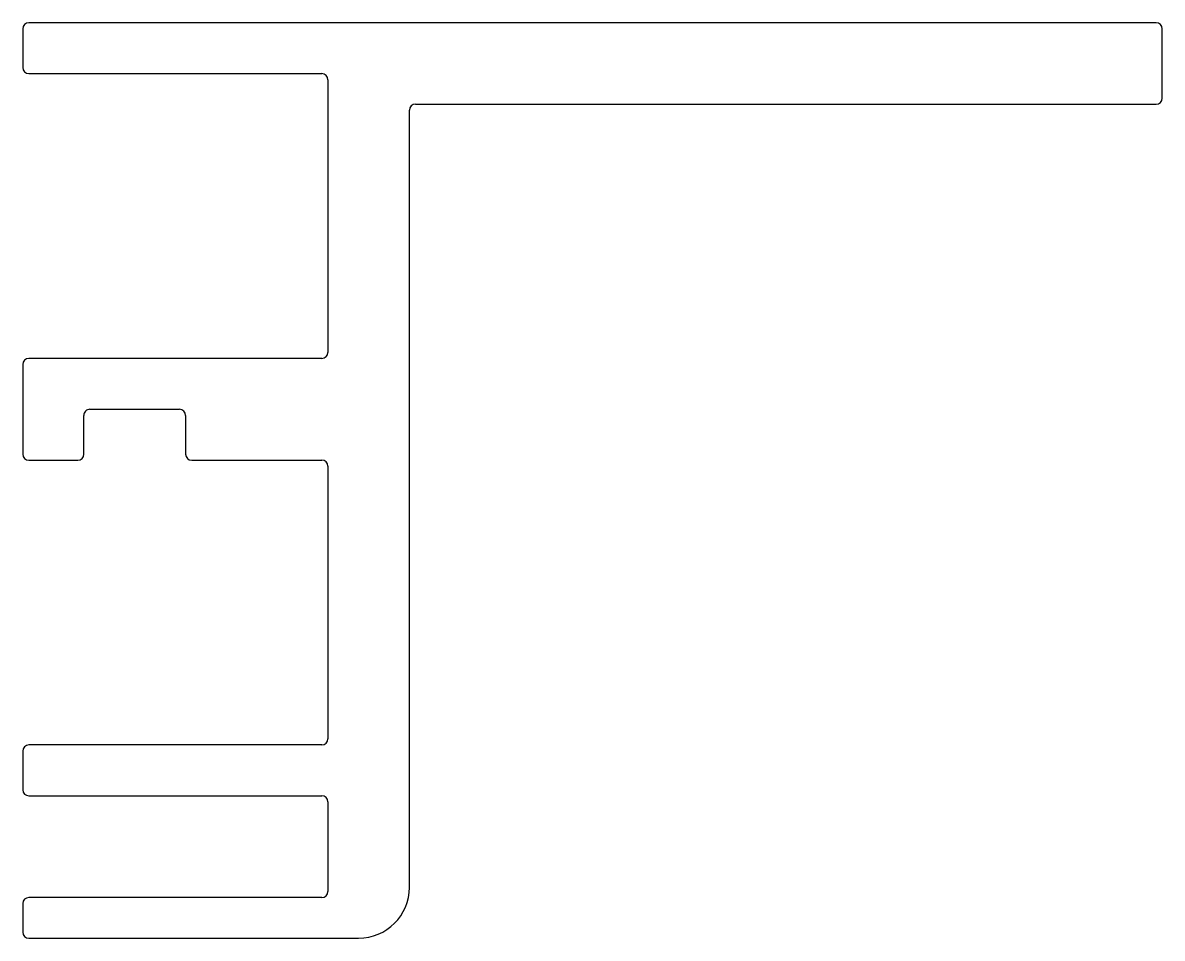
# Model space of a CAD drawing. Extents: x 791.2 to 847.2, y 749.7 to 794.7.
import ezdxf

# ---------------------------------------------------------------- set-up
doc = ezdxf.new("R2010")
doc.units = 0
doc.linetypes.add('CENTER', pattern=[1.25, 0.8, -0.15, 0.15, -0.15])
doc.layers.add('EKSEN', color=1, linetype='CENTER')

msp = doc.modelspace()

# ---------------------------------------------------------------- linework, layer by layer
at = {"layer": 'EKSEN', "color": 0, "linetype": 'BYBLOCK'}
for p, q in [((846.946, 794.672), (791.546, 794.672)), ((791.246, 794.372), (791.246, 792.472)), ((847.246, 790.972), (847.246, 794.372)), ((791.546, 792.172), (805.946, 792.172)), ((806.246, 791.872), (806.246, 778.472)), ((810.246, 752.172), (810.246, 790.372)), ((810.546, 790.672), (846.946, 790.672)), ((791.246, 777.872), (791.246, 773.472)), ((805.946, 778.172), (791.546, 778.172)), ((794.546, 775.672), (798.946, 775.672)), ((794.246, 773.472), (794.246, 775.372)), ((799.246, 775.372), (799.246, 773.472)), ((791.546, 773.172), (793.946, 773.172)), ((799.546, 773.172), (805.946, 773.172)), ((806.246, 772.872), (806.246, 759.472)), ((791.246, 758.872), (791.246, 756.972)), ((805.946, 759.172), (791.546, 759.172)), ((791.546, 756.672), (805.946, 756.672)), ((806.246, 756.372), (806.246, 751.972)), ((805.946, 751.672), (791.546, 751.672)), ((791.246, 751.372), (791.246, 749.972)), ((791.546, 749.672), (807.746, 749.672))]:
    msp.add_line(p, q, dxfattribs=at)
for centre, radius, start, end in [((791.546, 794.372), 0.3, 89.9997, 179.9997), ((846.946, 794.372), 0.3, 359.9953, 89.9953), ((791.546, 792.472), 0.3, 179.9953, 269.9953), ((805.946, 791.872), 0.3, 0.0017, 90.0017), ((846.946, 790.972), 0.3, 270.0012, 0.0012), ((810.546, 790.372), 0.3, 90, 180), ((805.946, 778.472), 0.3, 270.0047, 0.0047), ((791.546, 777.872), 0.3, 89.9997, 179.9997), ((794.546, 775.372), 0.3, 90.0047, 180.0047), ((798.946, 775.372), 0.3, 0.0017, 90.0017), ((791.546, 773.472), 0.3, 179.9953, 269.9953), ((793.946, 773.472), 0.3, 269.9997, 359.9997), ((799.546, 773.472), 0.3, 179.9953, 269.9953), ((805.946, 772.872), 0.3, 0.0017, 90.0017), ((805.946, 759.472), 0.3, 270.0047, 0.0047), ((791.546, 758.872), 0.3, 89.9997, 179.9997), ((791.546, 756.972), 0.3, 179.9953, 269.9953), ((805.946, 756.372), 0.3, 0.0017, 90.0017), ((807.746, 752.172), 2.5, 270, 0), ((791.546, 751.372), 0.3, 89.9997, 179.9997), ((805.946, 751.972), 0.3, 270.0047, 0.0047), ((791.546, 749.972), 0.3, 179.9953, 269.9953)]:
    msp.add_arc(centre, radius, start, end, dxfattribs=at)

doc.saveas('drawing.dxf')
